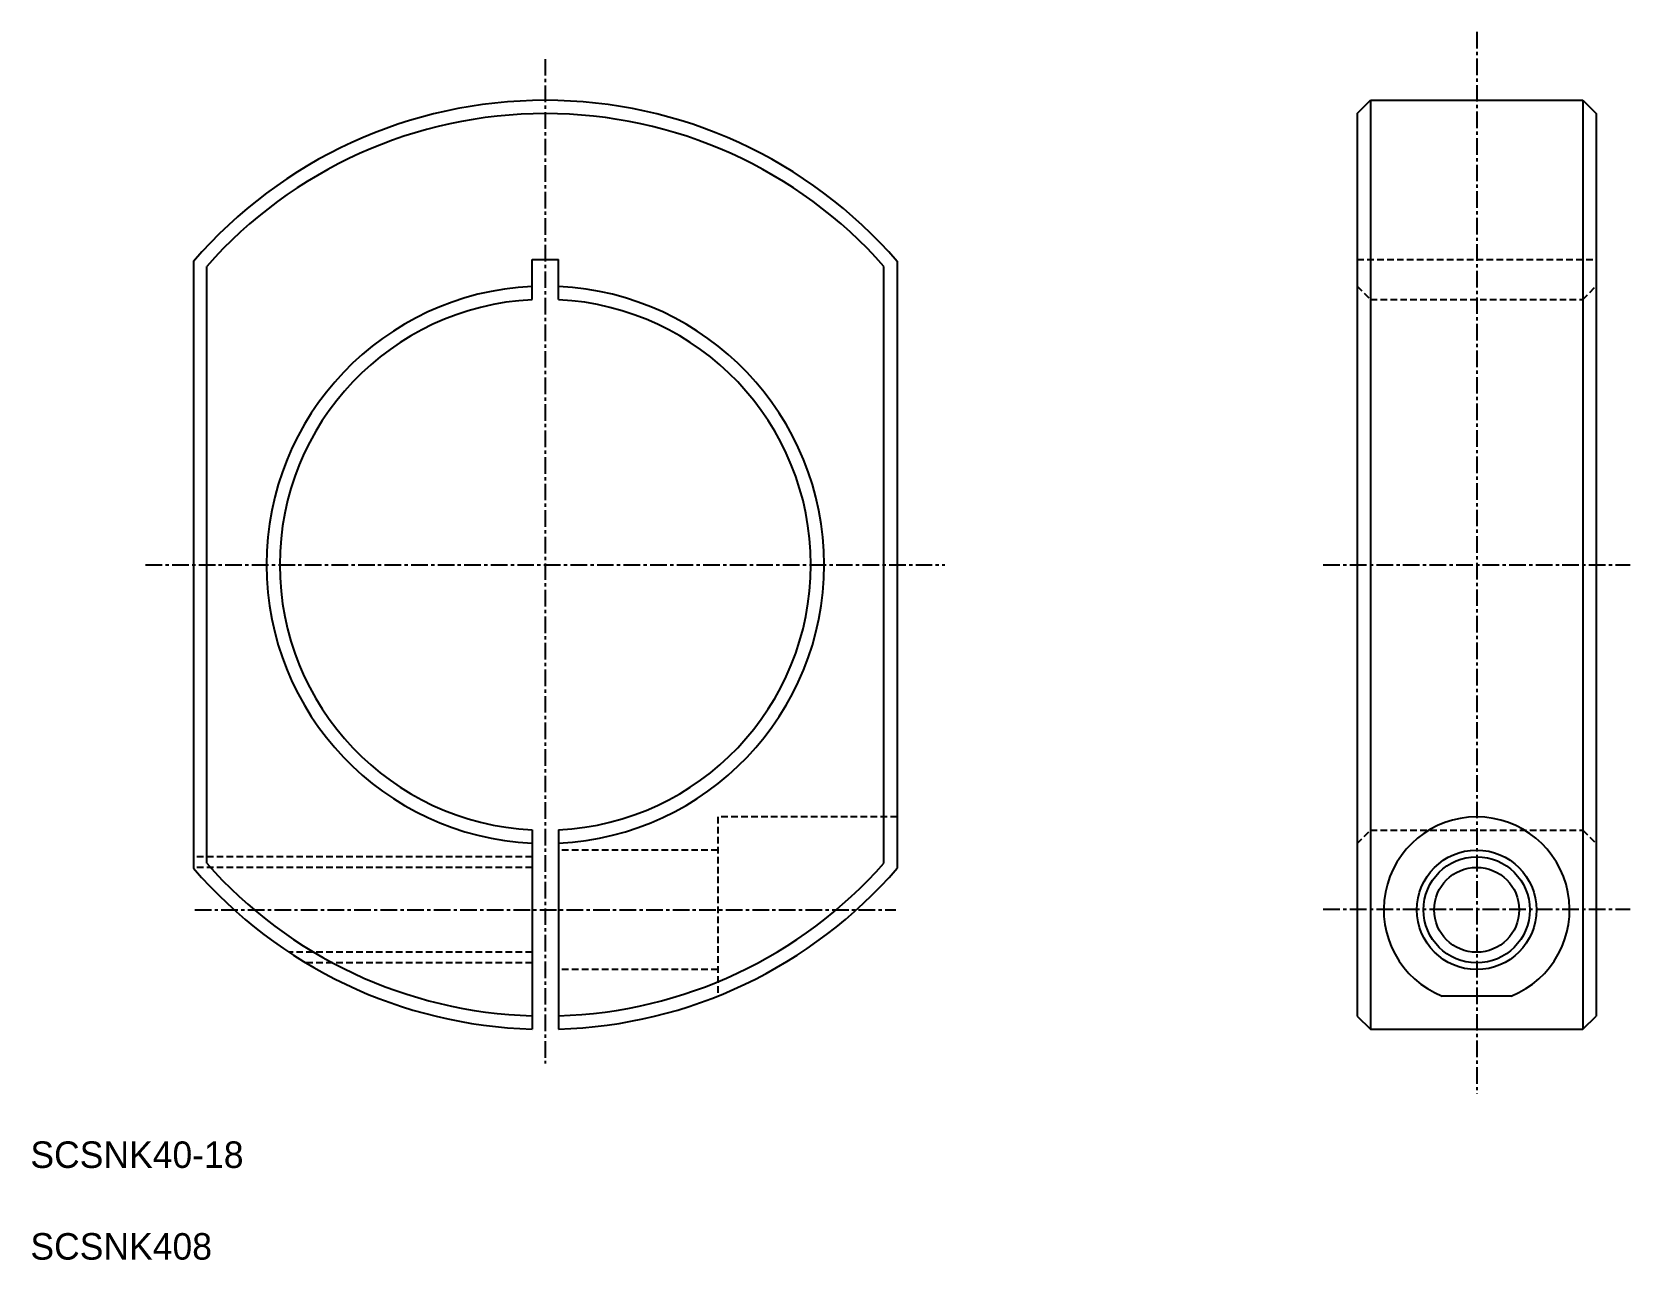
# Model space of a CAD drawing. Extents: x 61 to 181, y 88 to 181.
import ezdxf

# ---------------------------------------------------------------- set-up
doc = ezdxf.new("R2010")
doc.units = 0
doc.linetypes.add('CENTER', pattern=[2, 1.25, -0.25, 0.25, -0.25])
doc.linetypes.add('DASHED', pattern=[0.75, 0.5, -0.25])
doc.layers.get('0').update_dxf_attribs({"linetype": 'CONTINUOUS'})
doc.layers.add('CENTER', color=1, linetype='CENTER')

msp = doc.modelspace()

# ---------------------------------------------------------------- linework, layer by layer
at = {"color": 7, "linetype": 'CONTINUOUS'}
for p, q in [((160.36, 174.44), (161.36, 175.44)), ((161.36, 175.44), (161.36, 105.44)), ((161.36, 175.44), (177.36, 175.44)), ((177.36, 175.44), (177.36, 105.44)), ((177.36, 175.44), (178.36, 174.44)), ((160.36, 174.44), (160.36, 106.44)), ((178.36, 174.44), (178.36, 106.44)), ((72.71, 163.31), (72.71, 117.58)), ((73.71, 117.95), (73.71, 162.93)), ((98.21, 163.44), (100.21, 163.44)), ((98.21, 160.42), (98.21, 163.44)), ((100.21, 160.42), (100.21, 163.44)), ((124.71, 117.95), (124.71, 162.93)), ((125.71, 163.31), (125.71, 117.58)), ((98.21, 120.47), (98.21, 105.46)), ((100.21, 120.47), (100.21, 105.46)), ((166.75, 107.95), (171.97, 107.95)), ((160.36, 106.44), (161.36, 105.44)), ((177.36, 105.44), (178.36, 106.44)), ((161.36, 105.44), (177.36, 105.44))]:
    msp.add_line(p, q, dxfattribs=at)
at = {"color": 3, "linetype": 'DASHED'}
for p, q in [((160.36, 163.44), (178.36, 163.44)), ((160.36, 161.44), (161.36, 160.44)), ((177.36, 160.44), (178.36, 161.44)), ((161.36, 160.44), (177.36, 160.44)), ((161.36, 160.44), (161.36, 120.44)), ((177.36, 160.44), (177.36, 120.44)), ((112.21, 121.44), (112.21, 107.95)), ((125.71, 121.44), (112.21, 121.44)), ((160.36, 119.44), (161.36, 120.44)), ((161.36, 120.44), (177.36, 120.44)), ((177.36, 120.44), (178.36, 119.44)), ((98.21, 118.44), (72.71, 118.44)), ((112.21, 118.94), (100.21, 118.94)), ((98.21, 117.64), (72.71, 117.64)), ((98.21, 111.24), (79.91, 111.24)), ((98.21, 110.44), (81.18, 110.44)), ((112.21, 109.94), (100.21, 109.94))]:
    msp.add_line(p, q, dxfattribs=at)
at = {"color": 7, "linetype": 'CONTINUOUS'}
for radius in [4.5, 3.2]:
    msp.add_circle((169.36, 114.44), radius, dxfattribs=at)
at = {"color": 3, "linetype": 'CONTINUOUS'}
msp.add_circle((169.36, 114.44), 4, dxfattribs=at)
at = {"color": 7, "linetype": 'CONTINUOUS'}
for centre, radius, start, end in [((99.21, 140.44), 35, 40.787, 139.213), ((99.21, 140.44), 34, 41.4096, 138.5904), ((99.21, 140.44), 21, 92.7294, 267.2706), ((99.21, 140.44), 21, 272.7294, 87.2706), ((99.21, 140.44), 20, 92.866, 267.134), ((99.21, 140.44), 20, 272.866, 87.134), ((169.36, 114.44), 7, 291.8715, 248.1285), ((99.21, 140.44), 35, 220.787, 268.3628), ((99.21, 140.44), 34, 221.4096, 268.3146), ((99.21, 140.44), 34, 271.6854, 318.5904), ((99.21, 140.44), 35, 271.6372, 319.213)]:
    msp.add_arc(centre, radius, start, end, dxfattribs=at)
at = {"layer": 'CENTER', "color": 1, "linetype": 'CENTER'}
for p, q in [((169.36, 180.59), (169.36, 100.57)), ((99.21, 178.55), (99.21, 102.87)), ((69.11, 140.44), (129.31, 140.44)), ((157.81, 140.44), (180.91, 140.44)), ((72.81, 114.44), (125.61, 114.44)), ((157.81, 114.49), (180.91, 114.49))]:
    msp.add_line(p, q, dxfattribs=at)

# ---------------------------------------------------------------- texts
at = {"color": 7, "linetype": 'CONTINUOUS'}
for s, p in [('SCSNK40-18', (60.43, 94.99)), ('SCSNK408', (60.43, 88.08))]:
    msp.add_text(s, height=2, dxfattribs=at).set_placement(p)

doc.saveas('drawing.dxf')
